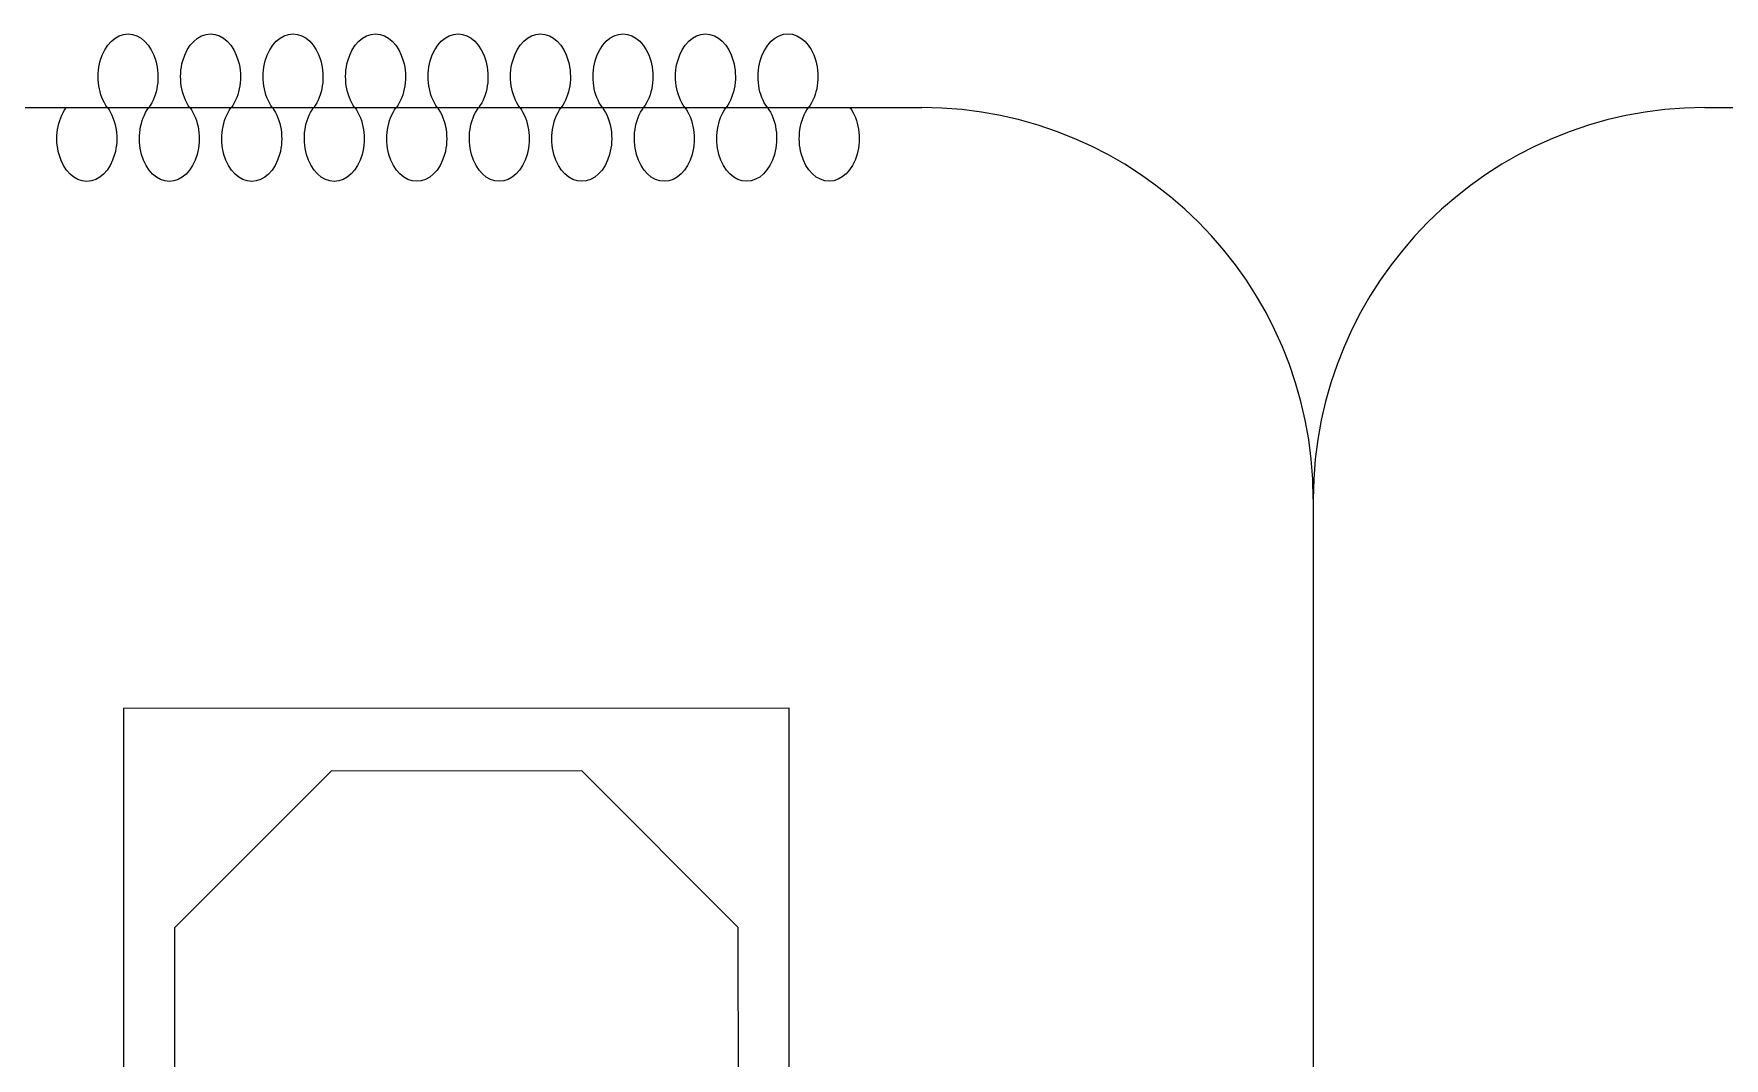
# Model space of a CAD drawing. Header units: millimetres. Extents: x 26027 to 581921, y 7230 to 233891.
# Drawn here: x 511229 to 513387, y 187842 to 189149 of the extents above; entities that cross this region are included whole.
import ezdxf

# ---------------------------------------------------------------- set-up
doc = ezdxf.new("R2010")
doc.units = ezdxf.units.MM
doc.header["$LTSCALE"] = 5
doc.layers.get('0').update_dxf_attribs({"color": 252})
doc.layers.add('Medical Equipment and Furniture', color=252, linetype='Continuous', lineweight=0)
doc.layers.add('Medical Equipment and Furniture1', color=252, linetype='Continuous', lineweight=5)

# ---------------------------------------------------------------- blocks, each defined once
blk = doc.blocks.new('HF16786E-P')
at = {"layer": 'Medical Equipment and Furniture1'}
for p, q in [((0, 0.425), (-2.14, 0.425)), ((-2.14, 0.425), (-2.14, -0.425)), ((-1.86, 0.36), (-2.06, 0.16)), ((-0.28, 0.36), (-1.86, 0.36)), ((-2.06, 0.16), (-2.06, -0.16)), ((-2.06, -0.16), (-1.86, -0.36)), ((-1.86, -0.36), (-0.28, -0.36)), ((-2.14, -0.425), (0, -0.425))]:
    blk.add_line(p, q, dxfattribs=at)
blk = doc.blocks.new('CURTAIN')
for centre, start, end in [((-0.3386, 0.0395), 313.5684, 226.4316), ((-0.1881, 0.0395), 313.5684, 226.4316), ((-0.0376, 0.0395), 313.5684, 226.4316), ((0.1129, 0.0395), 313.5684, 226.4316), ((0.2633, 0.0395), 313.5684, 226.4316), ((0.4138, 0.0395), 313.5684, 226.4316), ((0.5643, 0.0395), 313.5684, 226.4316), ((0.7148, 0.0395), 313.5684, 226.4316), ((0.8653, 0.0395), 313.5684, 226.4316), ((0.0376, -0.0395), 133.5684, 46.4316), ((0.1881, -0.0395), 133.5684, 46.4316), ((0.3386, -0.0395), 133.5684, 46.4316), ((0.4891, -0.0395), 133.5684, 46.4316), ((0.6396, -0.0395), 133.5684, 46.4316), ((0.79, -0.0395), 133.5684, 46.4316), ((0.9405, -0.0395), 133.5684, 46.4316), ((-0.4138, -0.0395), 133.5684, 46.4316), ((-0.2633, -0.0395), 133.5684, 46.4316), ((-0.1129, -0.0395), 133.5684, 46.4316)]:
    blk.add_arc(centre, 0.0546, start, end)

msp = doc.modelspace()

# ---------------------------------------------------------------- linework, layer by layer
at = {"layer": 'Medical Equipment and Furniture'}
for p, q in [((511180.6, 189055.3, -2.4), (512362.4, 189055.3, -2.4)), ((513362.4, 189055.3, -2.4), (514544.3, 189055.3, -2.4)), ((512862.4, 188555.3, -2.4), (512862.4, 186055.3, -2.4))]:
    msp.add_line(p, q, dxfattribs=at)
for centre, start, end in [((512362.4, 188555.3, -2.4), 0, 90), ((513362.4, 188555.3, -2.4), 90, 180)]:
    msp.add_arc(centre, 500, start, end, dxfattribs=at)

# ---------------------------------------------------------------- block references
at = {"layer": 'Medical Equipment and Furniture', "extrusion": (-6.38299e-11, 1.26698e-09, -1), "xscale": 699.9999999767327, "yscale": 1000, "zscale": 1000, "rotation": 359.9859298881509}
msp.add_blockref('CURTAIN', (-511954.6, 189055.3, 2.4), dxfattribs=at)
at = {"layer": 'Medical Equipment and Furniture', "lineweight": 0, "xscale": 1000, "yscale": 1000, "zscale": 1000, "rotation": 270.0149936594165}
msp.add_blockref('HF16786E-P', (511768.7, 186148.3, 0), dxfattribs=at)

doc.saveas('drawing.dxf')
